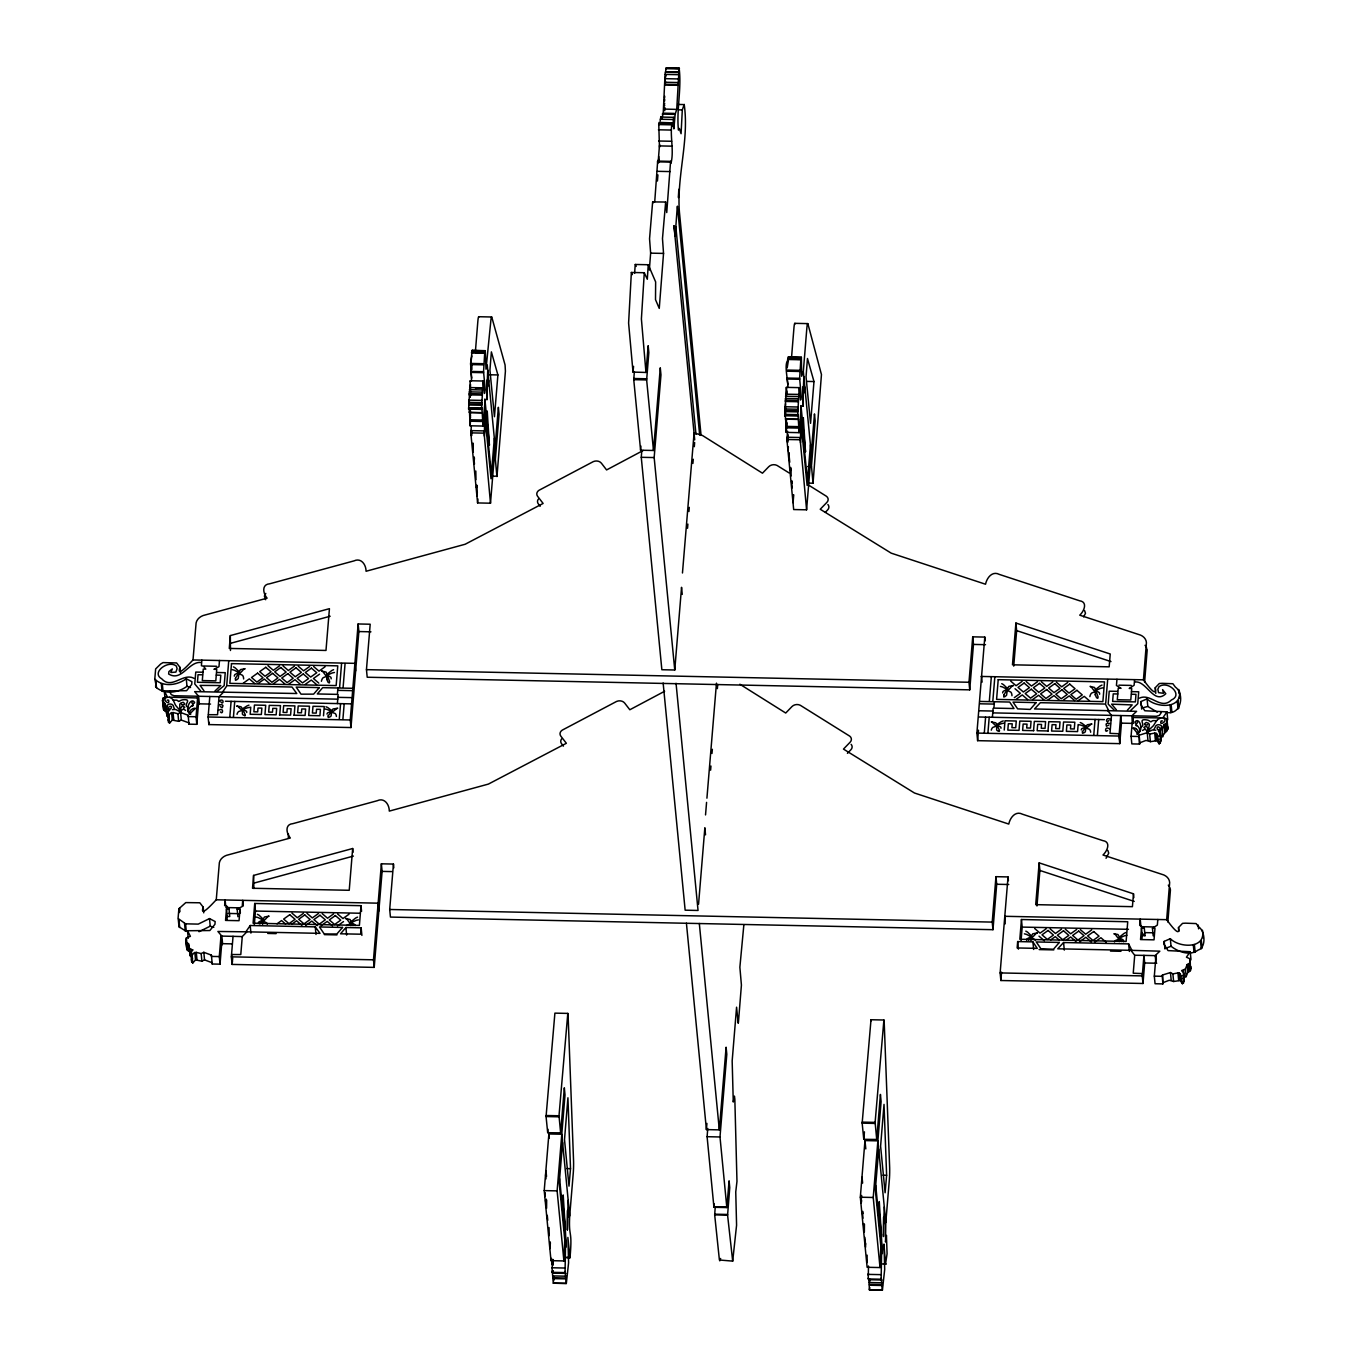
<?xml version="1.0" encoding="UTF-8"?>
<svg xmlns="http://www.w3.org/2000/svg" width="1358" height="1358" viewBox="0 0 1358 1358"><rect width="100%" height="100%" fill="white"/><g stroke="black" fill="none" stroke-linecap="round" stroke-linejoin="round"><path stroke-width="1.5" d="M243.625 678.949L243.625 678.881A12.578 10.168 -5.5 0 0 243.523 677.659L243.167 676.369A5.805 4.685 -5.5 0 0 242.42 675.265L239.398 673.857L242.454 670.733A4.855 3.921 -5.5 0 1 243.642 669.494A5.738 4.634 -5.5 0 1 245.119 668.696L240.434 669.613L239.331 671.616A5.788 4.668 -5.5 0 0 239.466 672.753L239.483 672.838M1011.948 695.737L1011.948 695.669A12.578 10.168 -5.5 0 0 1011.846 694.447L1011.489 693.157A5.805 4.685 -5.5 0 0 1010.759 692.054L1007.721 690.645L1010.793 687.521A4.855 3.921 -5.5 0 1 1011.965 686.282A5.738 4.634 -5.5 0 1 1013.441 685.484L1008.756 686.401L1007.653 688.404A5.788 4.668 -5.5 0 0 1007.789 689.524L1007.823 689.626M471.549 380.902L470.598 363.435L472.228 350.313L485.264 350.687L486.011 369.24L490.713 321.999A11.594 0.985 -88.8 0 1 491.8 317.161L505.074 364.979L505.414 371.141L497.011 476.03L491.392 476.471M482.446 412.832L469.545 412.56L470.106 425.784L483.024 426.056L481.903 407.756L481.513 409.386L468.612 409.131L470.258 380.749L483.159 381.021L484.483 393.447L485.264 389.797L483.55 371.702L484.721 352.724L475.521 352.537M787.64 387.522C789.066 380.681 780.426 355.457 793.445 359.191M798.538 419.435L785.637 419.164L786.214 432.387L799.115 432.659L798.012 414.377L797.604 416.006L784.703 415.735L786.35 387.369L799.251 387.641L800.575 400.05L801.288 396.892L799.641 378.305L800.83 359.344L797.146 359.276M566.201 1283.48L565.166 1271.444L565.047 1272.599L552.146 1272.327L552.265 1271.173L553.3 1283.208L566.337 1283.429L568.595 1262.77L567.882 1237.427L570.004 1257.695L566.32 1257.627M567.729 1212.1L568.187 1200.353M868.899 1278.778L869.409 1289.828L882.428 1290.049L884.703 1269.39L883.973 1244.047L885.501 1264.281L887.08 1253.774L886.435 1235.356L885.518 1242.027L885.789 1222.54L889.32 1180.187A11.594 0.985 -88.8 0 0 889.66 1167.71L884.16 1021.029L883.905 1020.011L871.004 1019.739L862.16 1123.151L863.773 1139.328L876.725 1139.464L880.425 1094.429L881.104 1101.576L873.228 1197.484L880.018 1267.557L867.117 1267.286L860.327 1197.213L864.978 1140.584L877.879 1140.856L885.789 1222.54M868.492 1266.029L868.237 1278.947L881.138 1279.219L881.257 1278.048L882.31 1290.1M883.837 1218.703L884.296 1206.973M220.369 711.931C222.916 715.31 223.951 707.416 219.453 709.894A6.4 5.177 -5.5 0 0 218.163 710.421M481.513 409.386L482.752 387.794L475.521 388.371M786.078 426.836L786.571 424.002A15.821 1.341 -88.8 0 0 786.808 423.373L786.621 422.117L786.044 426.089M797.604 416.006L799.251 387.641M553.334 1259.834L553.012 1263.517M809.334 483.125L813.035 483.21L811.456 465.981L815.173 420.878L814.477 413.901L806.584 509.81L793.683 509.556L786.893 439.483L787.589 431.148M552.978 1259.443L552.723 1265.096M484.755 406.059L484.874 398.98L489.406 445.254L487.233 411.016L486.487 415.175M800.847 412.662L800.982 405.584L805.498 451.874L803.325 417.619L802.595 421.795M487.267 381.717L487.743 370.089M663.773 109.064L676.725 109.404L679.119 68.172L666.218 67.9L665.047 74.401L663.23 113.172L674.298 113.41M803.376 388.337L803.834 376.709M552.468 1259.834L552.451 1260.36A15.821 1.341 -88.8 0 0 552.417 1262.312L552.417 1264.807M565.284 1228.345L563.197 1194.955L562.365 1198.248L565.234 1227.751L563.909 1260.937L551.009 1260.665L544.219 1190.61L548.887 1133.964L561.788 1134.236L569.698 1215.919C568.493 1239.005 572.635 1228.277 570.004 1257.695M881.376 1234.965L879.288 1201.575L878.473 1204.852L881.325 1234.354L880.018 1267.557M658.087 162.994L659.428 145.9L658.749 123.612L659.173 122.373L672.142 122.848L672.855 126.515L673.67 117.331L660.769 117.06L660.192 121.032M654.726 201.816L657.679 161.093L670.58 161.364L670.988 163.266C674.332 150.398 669.528 135.053 672.142 122.848M1168.372 712.695C1181.681 713.612 1184.448 693.497 1175.366 687.08L1172.905 683.736L1162.193 683.329L1159.308 683.515L1155.251 687.725C1157.44 699.506 1145.371 682.378 1143.436 679.832L1146.424 642.775A11.594 9.37 -5.5 0 0 1140.584 635.12L1079.746 615.174C1084.142 611.151 1087.996 601.9 1079.559 600.762L999.301 574.4C992.308 570.666 986.842 577.795 985.535 584.229L891.221 553.164L820.232 509.25L826.92 502.341A5.517 4.464 -5.5 0 0 826.445 496.281L807.891 484.67M1165.47 948.376L1171.054 946.271C1178.184 951.89 1189.863 956.253 1198.079 950.091C1206.566 947.697 1205.089 930.62 1198.605 926.92L1196.143 923.576L1185.432 923.168L1182.546 923.355L1178.489 927.565C1180.679 939.346 1168.627 922.218 1166.675 919.672L1169.662 882.615A11.594 9.37 -5.5 0 0 1163.823 874.959L1102.985 854.997C1107.381 850.991 1111.234 841.739 1102.798 840.602L1022.54 814.24C1015.546 810.505 1010.08 817.635 1008.773 824.068L914.46 793.004L843.471 749.09L850.159 742.164A5.517 4.464 -5.5 0 0 849.684 736.121L800.32 705.294A6.213 5.025 -5.5 0 0 791.969 706.567L785.722 713.035L739.872 684.228M470.072 390.459L470.106 392.937A20.064 1.698 -88.8 0 1 470.055 395.365L470.021 396.977M1179.202 690.356C1183.107 709.3 1156.167 708.146 1147.069 698.861L1140.958 701.56L1140.72 704.327L1144.794 710.76L1166.98 711.881L1167.71 719.468L1166.692 721.845M1202.441 930.196C1206.345 949.14 1179.406 947.986 1170.307 938.684L1164.213 941.383L1163.959 944.166L1168.033 950.6L1190.219 951.72L1190.966 959.308L1189.931 961.685M469.189 399.71L469.393 402.528M469.987 420.216L470.513 412.017M470.038 416.974L470.038 416.583A10.372 0.883 -88.8 0 1 470.089 414.988L470.445 410.608M482.888 388.524L483.159 381.021M552.553 1264.96L552.485 1259.969M786.044 425.903L786.537 419.249M786.129 423.577L786.129 423.187A10.372 0.883 -88.8 0 1 786.197 421.591L786.367 419.011M793.293 495.11L793.157 497.945M788.828 452.876L788.862 455.779A11.22 0.951 -88.8 0 0 788.947 454.879L789.1 452.944M785.586 398.862L785.603 401.476M553.657 1280.967L554.302 1276.622M634.61 273.365L635.238 264.471L648.241 264.742L655.642 281.921L655.507 299.626L659.258 308.402L663.536 253.42L662.483 238.567L665.658 202.036L666.744 212.561L670.58 161.364M641.774 451.094L641.265 457.306L661.855 669.732L674.756 670.003L654.166 457.561L660.973 374.893L660.277 367.797L653.487 450.483L640.586 450.211L633.745 379.663L634.356 371.6M653.487 450.483L646.646 379.934L648.835 352.622L648.173 345.696L645.967 372.448L633.015 372.092L628.601 323.051L631.368 272.466L644.286 272.737L647.308 279.256L648.241 264.742M337.752 699.166L209.811 696.501L208.113 716.99L208.86 724.578L350.975 727.548L350.245 719.978L358.139 623.967L370.191 624.222L366.456 669.647L367.203 677.235L969.731 689.847L968.984 682.259L972.718 636.834L984.788 637.089L976.894 733.082L977.624 740.67L1119.756 743.641L1119.026 736.053L1120.706 715.564L1156.473 716.294L1159.392 715.343L1160.903 713.256A10.728 8.674 -5.5 0 0 1161.209 711.965M1119.756 743.641L1121.436 723.135L1120.706 715.564L992.749 712.882M245.866 931.826L250.195 925.511L315.26 926.869L320.013 933.353L246.884 931.826L242.267 936.579L233.05 936.341L231.352 956.83L232.099 964.418L374.214 967.388L373.484 959.817L381.377 863.807L393.447 864.061L389.695 909.487L390.442 917.074L992.97 929.687L992.223 922.099L995.957 876.674L1008.026 876.929L1000.133 972.922L1000.863 980.51L1142.995 983.481L1142.265 975.893L1143.945 955.387L1156.014 955.642L1156.371 959.444M1142.995 983.481L1144.675 962.975L1143.945 955.387L1134.711 955.251L1130.891 950.328L1057.763 948.801L1063.569 942.52L1128.634 943.895L1131.893 950.362M563.909 1260.937L557.12 1190.881L565.013 1094.955L564.334 1087.809L560.633 1132.844L547.681 1132.708L546.069 1116.548L554.896 1013.136L567.797 1013.408L568.068 1014.409L573.568 1161.09A11.594 0.985 -88.8 0 1 573.229 1173.567L569.698 1215.919M560.633 1132.844L559.004 1115.767L567.797 1013.408M876.725 1139.464L875.112 1122.387L883.905 1020.011M550.058 1241.721L549.956 1243.656M785.62 413.867L785.586 413.46A10.202 0.866 -88.8 0 0 785.501 412.509L785.552 411.898A26.583 2.258 -88.8 0 0 785.62 410.388M1030.96 940.483L1031.095 938.87A17.739 14.344 -5.5 0 0 1031.384 938.072L1031.452 937.886A14.582 11.798 -5.5 0 0 1030.026 938.802L1028.43 940.262M659.241 161.364L658.681 156.408M553.181 1260.19L552.876 1264.994M469.987 413.239L469.97 410.761M471.888 364.216L471.871 369.58M483.024 426.056L484.704 405.55L484.399 436.088L486.554 415.752M799.115 432.659L800.796 412.153L800.507 442.708L802.646 422.372M665.505 81.446C665.81 86.674 664.198 78.628 666.099 75.505M179.001 922.625L179.001 926.784L186.301 931.401L185.571 923.83L178.068 918.466L178.883 908.774L185.791 902.595L199.83 902.781L203.191 907.161L203.734 912.848M701.067 435.409L679.39 211.746C676.657 175.827 689.355 140.264 684.194 104.345L682.31 109.93L681.071 133.712L679.373 128.467L678.44 130.113C676.318 109.658 681.801 88.508 679.119 68.172M477.048 491.341L477.133 485.553M868.458 1273.617L868.305 1275.315M262.586 924.289L262.773 922.082A17.739 14.344 -5.5 0 0 263.062 921.301L263.129 921.097A14.582 11.798 -5.5 0 0 261.687 922.014L259.785 924.017M232.099 964.418L232.693 958.069M470.038 419.35L470.547 417.262M545.831 1199.674L545.763 1200.591A11.22 0.951 -88.8 0 1 545.661 1201.474L545.61 1199.946M551.009 1260.665L551.195 1258.306M649.328 270.072L650.635 253.148L649.548 238.787L652.638 201.901L665.658 202.036M476.998 485.451L476.505 487.692A11.22 0.951 -88.8 0 1 476.573 486.656L476.692 485.315M659.513 147.241L659.716 144.763M475.368 351.892L477.812 321.727A11.594 0.985 -88.8 0 1 478.899 316.889M472.957 443.268L472.771 449.159A11.22 0.951 -88.8 0 0 472.856 448.276L473.025 443.676M644.286 272.737L641.4 318.943L645.967 372.448M791.459 358.495L793.904 328.347A11.594 0.985 -88.8 0 1 794.99 323.51L795.126 323.951M811.252 453.182L803.325 371.498L806.805 328.619A11.594 0.985 -88.8 0 1 807.891 323.781L821.454 374.553L813.035 483.21M190.544 687.504L186.997 686.333C178.238 692.699 165.353 694.821 156.459 687.657L154.829 678.627L155.644 668.934L160.668 664.011L163.011 662.602L176.591 662.942L179.952 667.321C175.946 679.102 190.799 662.11 193.006 659.954L196.112 622.898A11.594 9.37 -5.5 0 1 203.191 615.514L267.102 598.165C262.892 593.293 261.585 584.364 269.648 583.804L353.963 560.905C360.973 557.493 366.066 564.436 366.066 571.26L465.149 544.252L543.115 503.445L537.581 496.281A5.517 4.464 -5.5 0 1 539.041 490.272L593.31 461.618A6.213 5.025 -5.5 0 1 601.424 463.231L606.585 469.936L643.217 450.466M189.662 714.172L189.933 711.643A5.636 4.566 -5.5 0 1 190.612 710.302L192.581 708.808A7.605 6.145 -5.5 0 1 195.179 708.18L195.348 708.503A15.821 12.799 -5.5 0 1 194.007 709.708L190.612 713.069A5.415 4.38 -5.5 0 0 190.714 714.325M196.791 724.323L196.061 716.752L197.742 696.247L198.472 703.817L196.791 724.323L189 724.17L188.881 722.863L181.31 720.063L178.662 721.319L172.296 720.096L169.529 723.152L168.188 719.927L169.394 718.314M201.867 660.141L201.408 665.726L203.496 666.235L205.771 669.121L203.259 669.07L202.308 680.579L215.803 680.85L216.737 669.358L213.919 669.29L218.977 666.676L219.487 660.497M230.334 635.578L229.281 648.428L325.988 650.448L329.434 608.673L230.334 635.578L230.47 650.499M226.769 684.839L228.704 661.142M229.808 717.041L231.098 701.356M203.191 907.161C199.185 918.942 214.038 901.95 216.262 899.794L219.351 862.737A11.594 9.37 -5.5 0 1 226.43 855.353L290.34 838.005C286.131 833.133 284.841 824.204 292.887 823.644L377.201 800.745C384.212 797.333 389.322 804.276 389.305 811.099L488.388 784.092L566.354 743.284L560.82 736.121A5.517 4.464 -5.5 0 1 562.28 730.112L616.549 701.458A6.213 5.025 -5.5 0 1 624.663 703.071L629.823 709.759L664.622 691.273M233.44 717.109L234.73 701.424M192.632 958.154L191.427 959.766L192.768 962.992L195.535 959.936L201.901 961.158L204.549 959.902L212.12 962.703L212.238 964.01L220.03 964.163L219.3 956.575L220.981 936.086L233.05 936.341M220.03 964.163L221.71 943.657L220.981 936.086M226.497 908.909L227.227 916.497L229.74 916.548L229.01 908.96L226.497 908.909L225.547 920.418L239.042 920.69L239.993 909.198L237.158 909.13L237.905 916.718M226.973 919.655L227.227 916.497M250.738 707.179L250.161 714.274L261.347 714.495L261.873 708.112L258.003 708.044L257.68 711.881L253.878 711.796L254.438 705.057L265.71 705.294L264.946 714.58L276.149 714.817L276.676 708.435L272.788 708.35L272.483 712.186L268.663 712.101L269.224 705.379L280.495 705.617L279.731 714.885M242.267 936.579L240.79 954.538L231.658 954.538L232.388 962.126M253.59 875.418L252.52 888.268L349.227 890.288L352.673 848.512L253.59 875.418L253.861 888.505M254.727 903.46L253.097 923.202L359.395 925.426L361.007 905.684L254.727 903.46L255.457 911.048L254.319 924.866M294.16 715.191L294.924 705.905L283.652 705.668L283.109 712.407L286.911 712.492L287.217 708.655L291.104 708.74L290.578 715.106L279.375 714.885M323.493 715.802L324.256 706.533L312.985 706.296L312.425 713.018L316.227 713.103L316.55 709.266L320.42 709.351L319.911 715.734L308.707 715.496L309.471 706.211L298.2 705.973L297.64 712.712L301.442 712.797L301.765 708.961L305.635 709.029L305.109 715.411L293.922 715.191M337.395 703.58L338.125 694.668M339.636 687.199L341.571 663.502M339.279 719.333L340.569 703.648M343.116 687.267L345.068 663.57M342.895 719.401L344.185 703.716M350.975 727.548L358.868 631.555L358.139 623.967M361.16 927.837L360.634 934.202L340.552 933.795L345.9 927.514L361.16 927.837L361.89 935.407M374.214 967.388L382.107 871.395L381.377 863.807M469.936 419.469L470.53 415.497M470.106 425.784L470.632 419.52M471.328 426.565L470.802 432.863L477.592 502.935L490.493 503.207L498.369 407.298L499.065 414.275L495.364 459.36L496.926 476.59M471.871 431.589L471.532 435.799L470.988 430.622L483.906 430.893L490.493 503.207M475.809 471.022L475.979 479.68M476.998 496.043L477.32 492.122M477.592 502.935L477.914 498.946M488.744 380.444L487.743 386.504M497.894 374.944L494.448 416.719L489.932 370.14L491.375 351.875L497.894 374.944L488.676 374.74M494.346 438.244L491.002 478.763L485.553 422.559M547.732 1132.572L548.004 1129.245M544.881 1196.653L545.203 1192.731M546.069 1202.899L546.374 1199.182M546.663 1200.217L546.578 1208.297M549.022 1227.547L549.243 1235.661M549.922 1248.596L550.397 1242.723M552.146 1272.327L552.383 1259.409M562.585 1142.57L559.258 1183.107L564.707 1239.328M633.558 366.354L633.015 372.092M564.096 1258.577L565.607 1240.431L559.615 1178.71M569.189 1210.708L568.204 1216.887M565.047 1272.599L565.607 1240.431M657.425 181.038L657.934 174.893M640.586 450.211L640.925 446.069M682.463 572.991L694.091 432.846L702.527 435.528L762.466 473.195L768.73 466.728A6.213 5.025 -5.5 0 1 777.082 465.454L789.049 472.907M674.756 670.003L681.546 587.318L682.242 594.414M687.538 528.279L687.878 524.103M688.93 511.542L689.27 507.366M692.903 463.434L693.259 459.259M694.294 446.697L694.651 442.521M705.532 814.919L706.567 802.374M706.924 798.181L716.464 683.142M698.555 904.241L704.853 827.769L705.532 834.864M710.607 770.207L710.947 766.031M711.982 753.469L712.339 749.293M717.364 688.625L717.703 684.449M707.773 1128.43L707.094 1136.697L713.935 1207.296L726.836 1207.568L719.995 1136.969L726.802 1054.283L726.106 1047.205L719.316 1129.873L706.415 1129.601L706.924 1123.405M713.935 1207.296L714.274 1203.918M743.861 924.781L739.872 967.252L741.417 985.093L738.429 1022.285L738.209 1023.27L736.579 1007.195L732.166 1060.938L733.269 1102.034L734.406 1096.093L734.831 1099.029L736.97 1181.341L735.747 1191.951L736.579 1225.205L732.692 1261.124L719.401 1259.986L714.681 1214.867L715.14 1208.365M787.182 367.933L788.336 360.821M786.214 432.387L786.893 424.036M788.251 434.866L787.623 442.419L787.097 437.242L799.998 437.514L806.584 509.81M788.064 450.72L788.387 446.799M726.836 1207.568L729.093 1180.832L729.755 1187.605L727.582 1215.138L732.692 1261.124M790.831 467.508L790.577 470.7L790.254 467.508M791.086 469.104L791.086 476.03M793.089 502.664L793.734 494.821M804.836 387.064L803.834 393.124M813.985 381.547L810.556 423.34L806.041 376.76L807.467 358.495L813.985 381.547L806.618 381.394M810.437 444.847L807.11 485.383L801.661 429.162M863.824 1139.192L864.435 1131.842M860.989 1203.273L861.634 1195.43M864.435 1224.084L864.35 1232.045M867.134 1255.148L867.083 1262.651M878.694 1149.191L875.35 1189.727L880.799 1245.931M880.205 1265.181L881.698 1247.051L875.723 1185.313M881.138 1279.219L881.698 1247.051M885.297 1217.328L884.296 1223.507M969.731 689.847L973.465 644.422L972.718 636.834M977.624 740.67L978.49 730.18M984.312 732.828L985.602 717.143M989.371 700.796L991.306 677.099M987.928 732.896L989.218 717.211M992.851 700.864L994.803 677.167M992.392 717.279L993.122 708.367M1004.241 730.044L1005.005 720.775L1016.276 721.013L1015.716 727.735L1011.914 727.667L1012.236 723.814L1008.349 723.746L1007.823 730.129L1019.026 730.349L1019.79 721.081L1031.062 721.319L1030.501 728.058L1026.699 727.973L1027.021 724.137L1023.134 724.052L1022.625 730.434L1033.811 730.672M1015.903 623.033L1012.474 664.809L1109.18 666.829L1110.233 653.996L1015.903 623.033L1016.65 630.621L1013.73 666.133M992.97 929.687L996.704 884.262L995.957 876.674M1000.863 980.51L1001.559 972.124M1033.557 730.655L1034.321 721.387L1045.592 721.624L1045.049 728.363L1041.246 728.278L1041.552 724.442L1037.682 724.357L1037.156 730.74L1048.359 730.977M1017.668 941.569L1017.142 947.952L1037.223 948.376L1032.912 941.892L1017.668 941.569L1018.398 949.157M1021.454 919.519L1019.824 939.244L1126.121 941.467L1127.734 921.742L1021.454 919.519L1022.184 927.09L1021.046 940.907M1048.003 730.96L1048.766 721.692L1060.038 721.93L1059.478 728.652L1055.675 728.584L1055.981 724.731L1052.111 724.663L1051.584 731.045L1062.788 731.266L1063.552 721.998L1074.823 722.235L1074.263 728.974L1070.46 728.89L1070.783 725.053L1066.896 724.968L1066.37 731.351L1077.573 731.589L1078.15 724.493M1039.159 862.873L1035.713 904.649L1132.419 906.669L1133.472 893.819L1039.159 862.873L1039.889 870.461L1036.969 905.973M1093.767 735.119L1095.057 719.434M1097.4 735.187L1098.69 719.502M1105.718 703.223L1107.67 679.543M1116.955 679.289L1116.446 685.467L1121.063 688.285L1118.245 688.217L1117.294 699.726L1130.79 699.998L1131.723 688.506L1129.211 688.455L1134.117 685.247L1134.575 679.645M1166.98 711.881L1163.195 717.347L1166.929 719.044L1166.488 723.254L1163.891 724.748L1162.176 729.195L1158.374 730.757L1160.309 733.133L1161.039 740.704L1159.189 743.861L1157.118 733.914L1154.707 733.099L1149.649 734.067L1147.204 732.709L1139.209 735.187L1139.6 744.065L1131.825 743.895L1131.078 736.308L1132.776 715.802L1133.319 721.488M1137.868 734.016L1138.021 731.487A5.636 4.566 -5.5 0 0 1137.563 730.129L1135.848 728.55M1144.607 682.174L1147.154 650.363A11.594 9.37 -5.5 0 0 1146.984 648.988M1134.711 955.251L1133.234 973.211L1142.35 973.584L1143.08 981.172M1141.484 928.057L1142.214 935.645L1145.032 935.696L1144.302 928.125L1141.484 928.057L1140.533 939.566L1154.028 939.838L1154.979 928.346L1152.45 928.295L1153.197 935.866M1141.993 938.395L1142.214 935.645M1157.814 919.485L1157.355 925.07L1152.45 928.295M1190.219 951.72L1186.434 957.186L1190.185 958.884L1189.727 963.094L1187.13 964.587L1185.415 969.035L1181.613 970.597L1183.548 972.956L1184.278 980.544L1182.428 983.701L1180.357 973.737L1177.946 972.922L1172.888 973.907L1170.443 972.549L1162.448 975.027L1162.838 983.905L1155.064 983.735L1154.317 976.147L1156.014 955.642M1167.846 922.014L1170.409 890.203A11.594 9.37 -5.5 0 0 1169.798 887.521M570.513 1168.644L569.002 1186.145L564.504 1139.566L567.933 1097.773L570.513 1168.644L566.829 1168.576M886.621 1175.264L885.11 1192.748L880.595 1146.169L884.024 1104.394L886.621 1175.264L882.921 1175.179M661.804 118.842L663.23 113.172M676.725 109.404L675.13 114.361L673.874 128.891L673.67 117.331M861.396 1202.305L861.634 1200.472M473.11 446.867L473.161 443.404M868.237 1278.947L868.441 1277.895M869.409 1289.828L869.765 1287.588M484.721 352.724L485.264 350.687M787.929 359.072L788.336 356.933L801.373 357.307L801.661 376.268L803.325 371.498M800.83 359.344L801.373 357.307M350.873 925.698L350.924 924.645A17.739 14.344 -5.5 0 1 350.771 923.83L350.839 923.712A14.582 11.798 -5.5 0 1 352.011 924.611L352.978 925.596M1119.247 941.62L1119.365 940.008A17.739 14.344 -5.5 0 1 1119.213 939.21L1119.281 939.074A14.582 11.798 -5.5 0 1 1120.452 939.991L1121.793 941.518M552.944 1272.191L553.351 1270.681M865.742 1243.877L865.572 1245.592A11.22 0.951 -88.8 0 0 865.504 1246.627L865.725 1247.034M208.86 724.578L209.149 722.286M869.663 1280.221L869.68 1280.068A26.583 2.258 -88.8 0 1 869.799 1279.185M678.677 196.672L678.644 196.944A12.528 1.069 -88.8 0 1 678.389 197.555L678.813 189.288L678.694 196.689M1107.636 730.502C1104.631 733.727 1104.733 725.834 1108.892 728.499A6.4 5.177 -5.5 0 1 1110.097 729.093M321.439 681.275L321.439 681.207A12.578 10.168 -5.5 0 1 321.744 680.002L322.321 678.728A5.805 4.685 -5.5 0 1 323.238 677.659L326.48 676.403L323.951 673.144A4.855 3.921 -5.5 0 0 322.983 671.854A5.738 4.634 -5.5 0 0 321.625 671.005L326.141 672.108L326.922 674.162A5.788 4.668 -5.5 0 1 326.599 675.282L326.565 675.367M1089.88 696.654L1089.897 696.586A12.578 10.168 -5.5 0 1 1090.185 695.381L1090.763 694.108A5.805 4.685 -5.5 0 1 1091.679 693.038L1094.921 691.765L1092.392 688.523A4.855 3.921 -5.5 0 0 1091.425 687.233A5.738 4.634 -5.5 0 0 1090.067 686.384L1094.599 687.487L1095.363 689.541A5.788 4.668 -5.5 0 1 1095.04 690.645L1095.04 690.645M658.528 159.327L658.851 161.857A74.656 6.349 -88.8 0 0 658.868 162.536M237.039 714.359L237.056 714.308A8.165 6.603 -5.5 0 1 237.327 713.357L237.888 712.339A4.6 3.718 -5.5 0 1 238.787 711.473L241.996 710.472L238.04 706.584A6.094 4.923 -5.5 0 0 237.073 706.143L236.903 706.092M991.306 730.146L991.306 730.095A8.165 6.603 -5.5 0 1 991.595 729.144L992.138 728.126A4.6 3.718 -5.5 0 1 993.038 727.26L996.263 726.258L992.291 722.371M785.586 403.767L785.348 409.844L785.399 406.772M155.033 679.356L155.729 680.069C164.624 687.233 177.508 685.128 186.267 678.745L191.919 681.699L191.699 684.466L186.589 690.696L164.284 690.899L167.17 696.501L163.164 698.046L162.502 700.389L162.909 702.256L165.252 703.851L166.966 715.938L168.664 717.177L167.934 709.589L166.236 708.367M165.252 703.851L166.966 715.938M185.571 923.83L198.251 924.119L209.505 918.585L215.158 921.539L214.937 924.306L209.828 930.536L187.523 930.739L190.409 936.341L186.402 937.869L185.74 940.228L186.148 942.096L188.49 943.691L190.205 955.777L191.902 957L191.172 949.429L189.475 948.207M188.49 943.691L190.205 955.777M331.165 678.864L331.148 678.134A5.415 4.38 -5.5 0 0 330.826 677.235L329.094 676.165A25.632 20.726 -5.5 0 0 327.482 675.758L327.482 675.758M1099.607 694.244L1099.59 693.497A5.415 4.38 -5.5 0 0 1099.267 692.597L1097.536 691.528A25.632 20.726 -5.5 0 0 1095.923 691.12L1095.838 691.103M1123.575 941.671L1123.575 940.924A5.415 4.38 -5.5 0 0 1123.236 940.025L1121.504 938.955A25.632 20.726 -5.5 0 0 1119.909 938.548L1119.807 938.531M720.64 1258.459L719.791 1260.852M246.715 712.475L246.698 711.881A3.819 3.089 -5.5 0 0 246.358 711.168L244.61 710.302A30.844 24.936 -5.5 0 0 242.997 709.962L242.997 709.962M1000.982 728.261L1000.965 727.667A3.819 3.089 -5.5 0 0 1000.608 726.954L998.86 726.089A30.844 24.936 -5.5 0 0 997.264 725.749L997.162 725.732M664.741 96.197L664.622 96.741A18.706 1.596 -88.8 0 0 664.537 97.233L664.707 97.504M1139.209 735.187L1139.6 744.065M1162.448 975.027L1162.838 983.905M220.115 706.483L222.271 707.739L222.984 705.651A2.139 1.731 -5.5 0 0 221.575 704.7L219.809 704.802A5.551 4.481 -5.5 0 0 218.587 705.26M468.612 409.131L469.002 407.485L469.545 412.56M784.703 415.735L785.111 414.105L785.637 419.164M1160.36 743.182L1160.309 733.133M1183.599 983.022L1183.548 972.956M244.983 715.7L245.017 715.581A11.22 9.065 -5.5 0 0 245.238 714.614L243.574 711.134A14.208 11.475 -5.5 0 0 242.386 710.387L242.284 710.404A12.511 10.117 -5.5 0 0 242.488 711.134L242.369 713.816A1.867 1.511 -5.5 0 0 242.963 714.783L243.744 715.242A8.063 6.518 -5.5 0 0 244.949 715.7M566.235 1247.017L565.234 1227.751M882.344 1253.638L881.325 1234.354M1142.553 730.451L1144.709 729.229L1146.542 730.281A3.785 3.055 -5.5 0 1 1146.78 731.079M1146.695 732.098L1153.163 725.953A23.392 18.91 -5.5 0 0 1154.877 723.373L1156.643 720.657A20.064 16.211 -5.5 0 1 1158.255 719.129L1160.683 718.059M1160.292 730.349L1161.022 737.937L1167.931 728.991L1166.929 719.044M1182.733 978.116L1186.145 976.623L1187.877 972.158L1190.457 970.681L1190.185 958.884M326.82 675.469L326.854 675.384A15.549 12.578 -5.5 0 1 327.804 673.67L331.675 670.597A32.134 25.989 -5.5 0 1 333.474 669.749L333.576 669.698M350.788 922.897L350.839 922.795A15.549 12.578 -5.5 0 1 351.773 921.097L355.643 918.025A32.134 25.989 -5.5 0 1 357.46 917.159L357.561 917.125M1095.261 690.849L1095.312 690.747A15.549 12.578 -5.5 0 1 1096.245 689.049L1100.116 685.977A32.134 25.989 -5.5 0 1 1101.932 685.111L1102.017 685.077M1119.23 938.276L1119.281 938.174A15.549 12.578 -5.5 0 1 1120.231 936.477L1124.085 933.404A32.134 25.989 -5.5 0 1 1125.901 932.539L1126.003 932.488M1153.893 729.552L1153.977 729.382A26.583 21.49 -5.5 0 1 1155.098 727.362C1156.099 722.405 1165.249 725.189 1160.038 728.923C1156.184 732.234 1156.235 724.459 1159.494 727.532M350.534 922.795L350.585 922.693A5.788 4.668 -5.5 0 0 350.89 921.59L350.126 919.536L345.611 918.432A5.738 4.634 -5.5 0 1 346.952 919.281A4.855 3.921 -5.5 0 1 347.92 920.571L350.449 923.813L347.207 925.087A5.805 4.685 -5.5 0 0 346.884 925.409M1118.975 938.157L1119.026 938.072A5.788 4.668 -5.5 0 0 1119.348 936.952L1117.94 934.525L1113.899 933.744A5.738 4.634 -5.5 0 1 1115.393 934.66A4.855 3.921 -5.5 0 1 1116.361 935.951L1118.907 939.193L1115.648 940.449A5.805 4.685 -5.5 0 0 1114.748 941.535L1114.511 941.943M1147.934 729.857L1148.002 729.704A37.922 30.657 -5.5 0 0 1148.766 727.973L1149.36 724.646A5.279 4.261 -5.5 0 0 1148.427 723.237L1146.237 722.439L1144.641 723.661A1.867 1.511 -5.5 0 0 1144.981 724.832L1147.187 725.019A1.765 1.426 -5.5 0 0 1147.578 724.51M788.251 383.958L787.878 384.772L787.284 380.291M1140.873 727.056C1146.576 725.41 1136.782 718.348 1147.018 719.944A7.248 5.873 -5.5 0 1 1150.379 721.675L1151.126 721.777A4.397 3.565 -5.5 0 1 1153.01 720.623L1156.643 720.657M242.318 709.742L242.369 709.674A10.983 8.878 -5.5 0 1 243.286 708.316L247.088 705.871A34.154 27.618 -5.5 0 1 248.887 705.175L248.989 705.141M996.585 725.528L996.619 725.444A10.983 8.878 -5.5 0 1 997.536 724.086L1001.355 721.641A34.154 27.618 -5.5 0 1 1003.155 720.962L1003.256 720.928M1083.667 616.855L1085.5 613.29L1084.55 610.523M1106.04 858.29L1108.739 853.13L1107.789 850.363M242.064 709.657L242.114 709.589A3.802 3.072 -5.5 0 0 242.403 708.689L240.977 706.754L236.92 706.092M664.758 99.151L664.537 99.745A26.753 2.275 -88.8 0 0 664.418 100.509L664.452 100.611A13.919 1.188 -88.8 0 1 664.605 100.662L664.724 100.882M996.331 725.444L996.365 725.376A3.802 3.072 -5.5 0 0 996.67 724.476L995.855 722.829L991.323 721.93A6.094 4.923 -5.5 0 1 992.291 722.371M471.871 378.033C470.581 371.769 470.734 360.311 471.905 356M288.405 833.88L288.337 838.107M222.627 691.986L226.956 685.671L292.021 687.029L296.774 693.514L194.669 691.629L198.607 696.264L199.337 703.851L197.996 702.273M168.46 722.422L167.458 712.356L169.767 710.064L167.934 709.589M191.699 962.262L190.697 952.196L193.006 949.904L191.172 949.429M1137.885 733.829C1144.268 729.586 1132.708 721.658 1136.425 725.885M1139.124 732.183L1139.345 731.911A10.372 8.386 -5.5 0 0 1140.143 730.74C1142.485 727.311 1138.972 716.905 1134.881 721.981A3.31 2.682 -5.5 0 0 1135.39 723.118L1136.901 723.491L1137.546 722.303A3.327 2.699 -5.5 0 0 1137.41 721.624M664.707 103.327L664.469 103.904A18.18 1.545 -88.8 0 0 664.283 104.651L664.266 104.736A65.693 5.585 -88.8 0 1 664.503 105.075L664.724 105.551M1127.429 710.132L1132.165 704.904L1111.591 704.174L1116.463 709.911M220.777 701.746C223.408 706.347 224.885 696.756 218.655 701.271M223.646 691.986L219.028 696.739L217.552 714.698L208.419 714.698M169.173 706.805C173.349 703.97 171.108 712.169 167.968 707.705C164.624 703.546 173.383 702.375 173.603 706.839A26.583 21.49 -5.5 0 1 174.384 708.876L174.435 709.063M825.392 512.255L827.65 509.912A5.517 4.464 -5.5 0 0 827.888 504.497M847.426 753.334L850.889 749.752A5.517 4.464 -5.5 0 0 851.126 744.337M169.529 723.152L168.782 715.581L170.497 713.256L173.043 712.543L177.932 713.731L180.58 712.475L188.151 715.276L189 724.17M192.768 962.992L192.038 955.404L193.736 953.095L196.282 952.382L201.171 953.571L203.819 952.314L211.39 955.115L212.238 964.01M265.795 593.395L264.386 596.111L265.625 599.727M1130.518 710.574L1137.749 703.699L1138.717 691.799L1131.469 691.646M214.954 691.035L220.76 685.535L200.118 685.4L203.989 690.815M1132.861 723.169L1131.91 715.785L1136.595 711.337L1034.524 708.961L1040.33 702.697L1105.395 704.055L1108.654 710.523M1156.099 963.009L1155.149 955.625L1159.834 951.177L1130.891 950.328M869.12 1279.287L869.527 1279.796A10.202 0.866 -88.8 0 1 869.629 1280.679L869.714 1282.037M217.042 691.46L224.172 685.603L225.241 672.685L217.093 672.516M326.803 675.724L326.871 675.656A20.659 16.703 -5.5 0 1 328.364 674.637L332.099 673.008A19.674 15.906 -5.5 0 1 334.374 672.499L334.458 672.482M350.771 923.134L350.856 923.084A20.659 16.703 -5.5 0 1 352.35 922.065M1095.244 691.086L1095.312 691.035A20.659 16.703 -5.5 0 1 1096.823 690.017L1100.54 688.37A19.674 15.906 -5.5 0 1 1102.815 687.861L1102.9 687.844M1119.213 938.514L1119.298 938.463A20.659 16.703 -5.5 0 1 1120.791 937.427L1124.526 935.798A19.674 15.906 -5.5 0 1 1126.8 935.289L1126.885 935.272M243.235 683.227L249.312 678.881L254.659 683.464M279.409 665.946L273.331 670.309L267.984 665.709M258.258 683.413L264.335 679.068L269.682 683.651M294.431 666.15L288.354 670.496L283.007 665.895M273.467 683.736L279.561 679.39L284.891 683.974M309.658 666.455L303.581 670.818L298.234 666.218M288.864 684.059L294.958 679.713L300.288 684.296M325.054 666.778L318.977 671.141L313.63 666.54M305.227 684.398L311.305 680.052L316.652 684.636M319.537 674.162L313.443 678.525L318.791 683.108M237.158 909.13L242.216 906.516L242.726 900.337L243.286 906.024M277.015 923.83L281.564 920.571L285.57 924.017M303.377 913.374L297.3 917.719L291.953 913.136M292.038 924.034L296.587 920.758L301.934 925.358M318.417 913.561L312.323 917.923L306.993 913.323M305.737 925.426L311.814 921.08L317.161 925.664M333.627 913.883L327.55 918.229L322.202 913.645M321.133 925.749L327.21 921.403L332.557 925.986M349.023 914.206L342.946 918.551L337.599 913.968M337.429 925.935L343.506 921.59M1022.15 681.376L1016.073 685.722L1010.725 681.139M1014.29 697.656L1020.367 693.31L1015.02 688.727M1037.546 681.699L1031.469 686.045L1026.122 681.461M1016.174 699.285L1022.251 694.923L1027.599 699.523M1052.773 682.005L1046.695 686.367L1041.348 681.767M1032.521 699.625L1038.598 695.262L1043.946 699.862M1067.778 682.446L1061.701 686.809L1056.354 682.208M1047.918 699.947L1054.012 695.585L1059.342 700.185M1063.144 700.253L1069.221 695.907L1074.568 700.507M1078.15 700.694L1084.227 696.348L1089.574 700.932M1046.135 928.787L1040.058 933.15L1034.711 928.549M1061.532 929.11L1055.455 933.472L1050.107 928.872M1050.702 939.906L1055.268 936.647L1059.274 940.075M1076.741 929.432L1070.664 933.778L1065.317 929.195M1066.098 940.228L1070.664 936.969L1076.011 941.552M1091.747 929.874L1085.67 934.219L1080.323 929.636M1079.797 941.637L1085.891 937.275L1091.221 941.875M1094.803 942.062L1100.88 937.716L1106.227 942.316M785.077 410.608L798.097 410.795M242.301 709.945L242.386 709.894A19.368 15.668 -5.5 0 1 244.423 708.808L247.563 707.79A23.527 19.029 -5.5 0 1 249.821 707.382L249.923 707.382M996.568 725.732L996.636 725.681A19.368 15.668 -5.5 0 1 998.69 724.595L1001.831 723.576A23.527 19.029 -5.5 0 1 1004.088 723.169L1004.173 723.152M1147.187 732.352L1152.348 729.993A10.202 8.25 -5.5 0 1 1153.91 729.993A9.642 7.808 -5.5 0 1 1155.607 730.231L1155.794 730.264M352.35 922.065L356.068 920.418A19.674 15.906 -5.5 0 1 358.342 919.909L358.427 919.892M1158.442 736.291L1159.613 735.595M1181.681 976.113L1182.869 975.434M1139.939 742.758L1146.033 740.416L1150.379 741.655L1156.914 740.687L1159.189 743.861M1163.178 982.598L1169.272 980.255L1173.618 981.495L1180.153 980.527L1182.428 983.701M553.3 1283.208L566.337 1283.429M213.8 927.344L210.235 926.173L198.998 931.707M1144.081 707.467L1147.816 706.432L1157.254 712.169M231.081 643.166L330.164 616.243M254.319 883.006L353.403 856.083M1139.311 698.199C1150.701 692.631 1160.649 710.641 1171.479 699.947C1183.633 694.872 1168.033 680.019 1159.002 686.673L1157.848 689.236L1158.527 692.648L1163.5 693.276L1162.601 689.626L1165.792 693.717C1153.791 705.243 1146.576 680.358 1134.982 682.022M172.415 709.691L172.619 709.657A9.642 7.808 -5.5 0 1 174.35 709.487A10.202 8.25 -5.5 0 1 175.895 709.555L180.665 712.118M167.17 700.185L167.492 700.134A2.971 2.41 -5.5 0 1 168.596 700.168C170.446 706.839 159.514 697.893 168.409 697.146L197.776 697.961M238.601 673.161L238.499 673.178A25.632 20.726 -5.5 0 0 236.835 673.517L234.934 674.519A5.415 4.38 -5.5 0 0 234.459 675.401L234.323 676.131M1006.838 689.966L1006.94 689.949A25.632 20.726 -5.5 0 0 1005.175 690.305L1003.273 691.307A5.415 4.38 -5.5 0 0 1002.798 692.19L1002.662 692.919M262.484 920.605L262.586 920.588A25.632 20.726 -5.5 0 0 260.821 920.945L258.92 921.929A5.415 4.38 -5.5 0 0 258.444 922.812L258.309 923.559M1030.807 937.393L1030.909 937.376A25.632 20.726 -5.5 0 0 1029.143 937.733L1027.242 938.717A5.415 4.38 -5.5 0 0 1026.767 939.6L1026.631 940.347M331.148 711.813L331.25 711.796A30.844 24.936 -5.5 0 0 329.502 712.084L327.618 712.865A3.819 3.089 -5.5 0 0 327.142 713.561L327.023 714.155M1085.517 727.582L1085.415 727.599A30.844 24.936 -5.5 0 0 1083.752 727.854L1081.868 728.652A3.819 3.089 -5.5 0 0 1081.409 729.348L1081.291 729.942M169.563 697.333L171.804 698.487A20.064 16.211 -5.5 0 1 173.145 700.066L176.795 700.185A4.397 3.565 -5.5 0 1 178.458 701.424L179.222 701.356A7.248 5.873 -5.5 0 1 182.872 699.777C193.362 698.81 182.345 705.04 187.828 707.128M183.5 708.197L184.79 707.314L183.245 706.296A2.835 2.292 -5.5 0 0 181.802 706.584L180.427 708.944A7.775 6.281 -5.5 0 0 180.597 710.03M1107.636 723.237L1109.367 723.424A5.551 4.481 -5.5 0 1 1110.521 723.933M246.884 931.826L217.908 931.469L221.846 936.103L222.576 943.674L221.235 942.112M679.458 68.511L666.218 67.9M665.997 68.664L678.898 68.935M665.692 71.736L678.593 72.008M665.403 72.263L678.304 72.534M665.047 74.401L677.948 74.673M664.843 78.662L677.744 78.934M664.843 82.261L677.744 82.532M664.928 84.298L677.829 84.569M664.894 85.028L677.795 85.299M677.71 104.447L683.244 104.549M678.627 109.845L682.31 109.93M662.229 114.106L675.13 114.361M660.327 119.249L673.229 119.521M658.749 123.612L671.65 123.884M658.613 124.563L671.514 124.834M658.426 129.791L671.327 130.062M658.732 141.011L671.633 141.266M659.428 145.9L672.329 146.172M657.459 161.84L670.36 162.094M657.34 171.312L670.241 171.583M650.635 253.148L663.536 253.42M478.746 316.72L491.647 316.991M794.854 323.34L807.755 323.611M472.126 350.568L485.027 350.839M788.217 357.188L801.118 357.46M471.939 352.095L484.84 352.367M788.047 358.716L800.948 358.987M471.549 352.333L484.466 352.605M787.657 358.953L800.558 359.225M471.447 352.876L484.348 353.148M787.538 359.48L800.439 359.751M470.598 363.435L483.499 363.706M786.706 370.055L799.607 370.327M470.598 364.572L483.499 364.844M786.689 371.192L799.59 371.464M470.649 371.43L483.55 371.702M786.74 378.05L799.641 378.305M470.666 372.415L483.584 372.686M786.774 379.018L799.675 379.289M633.796 378.509L646.697 378.78M633.745 379.663L646.646 379.934M469.63 387.59L482.752 387.794M785.739 394.193L798.844 394.414M469.41 389.678L482.311 389.95M785.518 396.281L798.419 396.553M469.291 391.868L482.192 392.139M785.399 398.488L798.3 398.743M469.274 393.633L482.175 393.905M785.365 400.254L798.283 400.525M469.308 394.855L482.209 395.11M785.399 401.459L798.3 401.73M469.019 400.135L481.92 400.406M785.111 406.738L798.012 407.01M469.019 402.375L481.92 402.647M785.111 408.979L798.012 409.25M468.968 403.988L481.988 404.175M468.782 404.99L481.683 405.261M784.873 411.61L797.774 411.881M468.595 407.756L481.496 408.028M784.703 414.377L797.604 414.648M469.087 408.368L481.988 408.639M785.196 414.988L798.097 415.242M469.291 412.374L482.192 412.645M785.382 418.994L798.283 419.266M469.766 419.775L482.667 420.046M785.858 426.378L798.759 426.65M469.664 421.201L482.565 421.472M785.773 427.821L798.674 428.093M470.802 432.863L483.703 433.134M786.893 439.483L799.794 439.754M641.265 457.306L654.166 457.561M807.772 466.507L811.456 466.575M358.868 631.555L370.938 631.809M973.465 644.422L985.518 644.677M193.006 659.954L355.219 663.349M981.223 676.437L1143.436 679.832M204.209 666.014L216.601 666.269M1118.907 685.162L1131.282 685.417M366.456 669.647L968.984 682.259M203.004 672.227L195.756 672.074L194.771 683.974L200.831 691.12M1117.379 691.358L1109.231 691.188L1108.162 704.106L1114.324 710.234M202.512 674.824L198.047 674.722L197.436 682.276L220.183 682.751L220.794 675.198L216.278 675.113M1117.77 693.972L1113.237 693.87L1112.626 701.424L1135.373 701.899L1135.984 694.345L1131.537 694.261M338.668 688.014L352.011 688.285M980.34 701.441L993.666 701.713M338.482 690.373L351.807 690.645M980.136 703.8L993.479 704.072M337.904 697.35L351.247 697.622M979.576 710.777L992.902 711.049M209.811 696.501L174.045 695.737L171.278 694.668L170.123 692.512A10.728 8.674 -5.5 0 1 170.039 691.222M1132.623 717.516L1161.854 717.941C1170.596 719.333 1158.187 727.362 1161.175 720.945A2.971 2.41 -5.5 0 1 1162.278 720.945L1162.584 721.013M225.411 701.237L351.128 703.868M978.66 716.99L1104.377 719.621M198.472 703.817L210.541 704.072M1121.436 723.135L1133.506 723.39M196.061 716.752L188.27 716.583L188.151 715.276M208.113 716.99L350.245 719.978M976.894 733.082L1119.026 736.053M1131.078 736.308L1138.87 736.477M382.107 871.395L392.156 871.598M996.704 884.262L1008.756 884.499M216.262 899.794L378.135 903.172L379.205 910.76M1166.675 919.672L1004.784 916.294L1005.209 923.864M389.695 909.487L992.223 922.099M225.852 907.551L239.551 907.84M1154.639 926.988L1140.941 926.699L1140.211 919.128L1139.701 925.307L1144.302 928.125M255.457 911.048L359.666 913.238M1022.184 927.09L1128.464 929.313M228.195 913.442L238.499 913.662M1144.93 932.623L1153.197 932.793M267.713 933.438L276.115 933.625M324.392 934.627L336.971 934.898M1039.125 949.582L1053.808 949.887M1110.488 951.075L1120.978 951.296M221.71 943.657L232.32 943.878M1144.675 962.975L1156.744 963.229M220.641 945.355L221.744 945.389M219.3 956.575L211.508 956.422L211.39 955.115M231.352 956.83L373.484 959.817M1000.133 972.922L1142.265 975.893M1154.317 976.147L1162.109 976.317M546.103 1115.512L559.004 1115.767M862.211 1122.115L875.112 1122.387M546.069 1116.548L558.97 1116.819M862.16 1123.151L875.061 1123.422M707.094 1136.697L719.995 1136.969M544.219 1190.61L557.12 1190.881M860.327 1197.213L873.228 1197.484M714.036 1206.702L726.937 1206.973M714.664 1214.188L727.565 1214.459M714.681 1214.867L727.582 1215.138M566.422 1257.355L570.105 1257.44M882.513 1263.975L886.214 1264.06M551.704 1267.761L564.605 1268.033M867.796 1274.381L880.697 1274.636M552.927 1273.108L565.828 1273.38M869.018 1279.728L881.919 1280M552.961 1275.926L565.862 1276.197M869.052 1282.529L881.97 1282.801M553.334 1277.759L566.235 1278.031M869.426 1284.379L882.327 1284.634M553.419 1278.608L566.32 1278.88M869.51 1285.228L882.411 1285.5M869.527 1289.777L882.428 1290.049M201.069 662.483C188.745 661.04 181.632 682.191 168.647 673.992L168.901 671.582L172.313 668.9L170.819 672.499L175.861 672.091L177.1 668.713L176.37 666.099C168.29 659.428 150.67 672.736 161.772 678.83C171.821 690.051 183.041 672.21 194.126 678.406M472.228 350.313L472.618 352.825M1144.998 728.312L1143.86 727.379L1145.575 726.445A2.835 2.292 -5.5 0 1 1146.95 726.768L1147.934 729.195A7.775 6.281 -5.5 0 1 1147.595 730.264M1078.948 724.731L1079.033 724.748A23.527 19.029 -5.5 0 1 1081.223 725.24L1084.176 726.377A19.368 15.668 -5.5 0 1 1086.044 727.548L1086.111 727.599M324.681 708.944L324.766 708.961A23.527 19.029 -5.5 0 1 326.955 709.453L329.909 710.59A19.368 15.668 -5.5 0 1 331.776 711.762L331.844 711.813M1000.422 686.418L1000.506 686.435A19.674 15.906 -5.5 0 1 1002.679 687.029L1006.125 688.829A20.659 16.703 -5.5 0 1 1007.449 689.898L1007.517 689.966M232.099 669.63L232.184 669.647A19.674 15.906 -5.5 0 1 234.357 670.258L237.803 672.04A20.659 16.703 -5.5 0 1 239.127 673.127L239.195 673.178M1024.39 933.829L1024.475 933.846A19.674 15.906 -5.5 0 1 1026.665 934.457L1030.111 936.239A20.659 16.703 -5.5 0 1 1031.435 937.326L1031.503 937.393M256.068 917.057L256.153 917.074A19.674 15.906 -5.5 0 1 258.326 917.668L261.788 919.451A20.659 16.703 -5.5 0 1 263.113 920.537L263.163 920.605M351.366 923.151L351.467 923.168A25.632 20.726 -5.5 0 1 353.063 923.576L354.794 924.645A5.415 4.38 -5.5 0 1 355.134 925.545M1016.65 630.621L1110.98 661.567M1039.889 870.461L1134.219 901.406M162.502 700.389L163.656 709.844L165.982 711.422M185.74 940.228L186.895 949.683L189.22 951.262M1080.238 722.541L1080.323 722.575A34.154 27.618 -5.5 0 1 1082.003 723.339L1085.398 725.936A10.983 8.878 -5.5 0 1 1086.094 727.328L1086.128 727.396M325.971 706.754L326.073 706.805A34.154 27.618 -5.5 0 1 327.736 707.552L331.148 710.149A10.983 8.878 -5.5 0 1 331.827 711.541L331.861 711.609M192.446 706.126C196.842 702.205 184.111 709.131 189.679 713.985M1001.746 683.685L1001.848 683.719A32.134 25.989 -5.5 0 1 1003.511 684.67L1006.855 687.895A15.549 12.578 -5.5 0 1 1007.517 689.626L1007.551 689.711M233.423 666.897L233.525 666.948A32.134 25.989 -5.5 0 1 235.172 667.881L238.533 671.107A15.549 12.578 -5.5 0 1 239.195 672.838L239.212 672.94M257.409 914.324L257.494 914.358A32.134 25.989 -5.5 0 1 259.157 915.292L262.501 918.517A15.549 12.578 -5.5 0 1 263.163 920.266L263.197 920.351M996.534 726.123L996.636 726.174A14.208 11.475 -5.5 0 1 997.824 726.903L999.488 730.4A11.22 9.065 -5.5 0 1 999.284 731.368L999.284 731.368A8.063 6.518 -5.5 0 1 997.994 731.028L997.23 730.57A1.867 1.511 -5.5 0 1 996.636 729.602L996.755 726.92A12.511 10.117 -5.5 0 1 996.551 726.191L996.551 726.191M1111.099 719.944C1105.819 715.225 1105.174 724.612 1108.994 720.47M168.782 715.581L167.458 712.356M192.038 955.404L190.697 952.196M1141.789 932.912L1145.032 935.696M1038.989 936.137L1044.336 940.738M266.406 922.676L263.384 921.284L266.44 918.161A4.855 3.921 -5.5 0 1 267.611 916.905A5.738 4.634 -5.5 0 1 269.088 916.124L264.403 917.023L263.299 919.043A5.788 4.668 -5.5 0 0 263.435 920.164L263.469 920.266M229.01 908.96L226.735 906.075L224.647 905.565L225.122 899.981L225.666 905.667M540.178 506.279L538.328 503.869A5.517 4.464 -5.5 0 1 538.345 499.15M563.417 746.119L561.567 743.709A5.517 4.464 -5.5 0 1 561.584 738.99M1107.653 710.489L1111.472 715.411L1109.995 733.371L1119.111 733.744L1119.841 741.332M173.145 700.066L174.469 702.867A23.392 18.91 -5.5 0 0 175.742 705.515L181.191 711.898M188.728 712.288L188.541 712.016A10.372 8.386 -5.5 0 1 187.93 710.828C186.318 707.111 191.138 697.18 194.618 702.307A3.31 2.682 -5.5 0 1 193.922 703.41L192.361 703.716L191.902 702.51A3.327 2.699 -5.5 0 1 192.157 701.848M1179.389 697.027L1179.932 697.944M1202.628 936.867L1203.188 937.767M1160.105 739.058L1161.039 740.704M1183.344 978.897L1184.278 980.544M635.34 264.471L636.189 266.423M631.368 272.466L632.37 274.622M652.757 201.782L652.926 202.97M871.004 1019.739L871.259 1020.758M1086.4 727.328L1086.366 727.243A3.802 3.072 -5.5 0 1 1086.213 726.36L1087.283 724.748L1091.951 724.035A6.094 4.923 -5.5 0 0 1090.915 724.442L1086.315 728.143L1089.371 729.28A4.6 3.718 -5.5 0 1 1090.118 730.163L1090.508 731.198A8.165 6.603 -5.5 0 1 1090.627 732.183L1090.627 732.234M332.099 711.473L332.133 711.541A3.802 3.072 -5.5 0 1 331.946 710.574L333.033 708.961L337.701 708.248A6.094 4.923 -5.5 0 0 336.648 708.655L332.065 712.356L335.103 713.493A4.6 3.718 -5.5 0 1 335.867 714.376L336.241 715.428A8.165 6.603 -5.5 0 1 336.377 716.396L336.377 716.447M267.288 924.221L267.136 923.796A5.805 4.685 -5.5 0 0 266.406 922.676M180.275 709.453L180.325 709.606A37.922 30.657 -5.5 0 1 179.799 707.705L179.765 704.361A5.279 4.261 -5.5 0 1 180.92 702.986L183.228 702.29L184.603 703.58A1.867 1.511 -5.5 0 1 184.094 704.717L181.853 704.819A1.765 1.426 -5.5 0 1 181.565 704.293M1031.757 936.952L1031.791 937.054A5.788 4.668 -5.5 0 1 1031.639 935.832L1032.742 933.812L1037.427 932.912A5.738 4.634 -5.5 0 0 1035.933 933.693A4.855 3.921 -5.5 0 0 1034.762 934.949L1031.707 938.072L1034.728 939.464A5.805 4.685 -5.5 0 1 1035.458 940.585M155.763 686.944L155.559 685.79M1031.52 937.139L1031.486 937.037A15.549 12.578 -5.5 0 0 1030.824 935.306L1027.48 932.08A32.134 25.989 -5.5 0 0 1025.816 931.147M1108.79 725.087L1106.43 726.241L1106.074 724.137A2.139 1.731 -5.5 0 1 1107.636 723.237M657.679 161.093L657.951 162.111M185.588 710.438L183.636 709.114L181.632 710.081A3.785 3.055 -5.5 0 0 181.259 710.879M469.698 392.106C469.376 404.277 469.596 376.522 470.598 395.891M470.055 395.365L470.241 397.045M664.741 110.694L664.503 107.18L664.741 109.54M660.769 117.06L660.888 118.808M1167.676 726.632L1167.931 728.991M1190.915 966.472L1191.17 968.831M786.35 387.369L787.012 394.075M470.258 380.749L470.377 381.87M1178.659 689.44L1179.033 693.225M1178.099 700.762L1178.829 708.35M1201.338 940.602L1202.085 948.19M1177.301 701.458L1178.031 709.029M1200.54 941.298L1201.27 948.869M1198.231 925.07L1198.605 928.872M1171.156 704.734L1171.903 712.322M1194.395 944.574L1195.142 952.162M1170.07 705.074L1170.817 712.661M1193.309 944.913L1194.055 952.501M1166.488 723.254L1167.218 730.842M1189.727 963.094L1190.457 970.681M1165.198 724.289L1165.928 731.877M1188.437 964.129L1189.167 971.717M1163.891 724.748L1164.638 732.318M1187.13 964.587L1187.877 972.158M1162.176 729.195L1162.906 736.783M1185.415 969.035L1186.145 976.623M1183.531 970.189L1184.261 977.777M1155.251 687.725L1155.794 693.412M1159.359 731.47L1159.732 735.255M1178.489 927.565L1178.846 931.35M1156.184 733.116L1156.914 740.687M1179.423 972.956L1180.153 980.527M1154.707 733.099L1155.437 740.67M1177.946 972.922L1178.676 980.51M1147.069 698.861L1147.816 706.432M1170.307 938.684L1171.054 946.271M1149.649 734.067L1150.379 741.655M1172.888 973.907L1173.618 981.495M1147.204 732.709L1147.951 740.297M1170.443 972.549L1171.19 980.136M1140.958 701.56L1141.705 709.131M1164.213 941.383L1164.943 948.97M1133.472 893.819L1133.845 897.621M1128.634 943.895L1129.381 951.466M1063.569 942.52L1064.299 950.108M1032.912 941.892L1033.659 949.463M984.788 637.089L985.161 640.874M1008.026 876.929L1008.4 880.714M981.545 676.454L982.106 682.14M807.467 480.987L801.492 419.249M864.961 1140.397L865.793 1148.919M862.058 1177.216L862.619 1183.09M792.003 480.885L792.223 483.109M862.788 1211.37L863.009 1213.594M789.117 455.626L789.745 462.212M791.595 481.36L792.24 487.929M862.364 1211.625L863.009 1218.211M863.518 1223.541L863.841 1226.902M864.859 1237.342L865.487 1243.928M699.659 434.967L677.421 206.161A84.756 7.197 -88.8 0 0 677.167 208.08L675.469 231.658A154.337 13.122 -88.8 0 1 675.147 235.749L675.13 235.969A35.834 3.039 -88.8 0 1 675.011 234.917L673.958 225.598L694.702 439.839M675.826 226.599L695.975 434.407M676.046 683.295L698.046 910.454L685.145 910.183L663.145 683.023M699.319 923.474L719.316 1129.873M686.418 923.202L706.415 1129.601M487.233 364.895L495.144 446.561M491.375 474.366L485.383 412.645M548.87 1133.777L549.294 1138.14M545.967 1170.596L546.527 1176.469M545.577 1174.755L545.984 1178.897M474.248 457.018L474.451 459.259M473.008 449.023L473.331 452.316M473.84 457.493L474.468 464.08M547.257 1215.308L547.749 1220.282M393.447 864.061L393.803 867.847M354.896 663.332L355.626 670.92M361.007 905.684L361.567 911.371M352.673 848.512L353.029 852.298M345.9 927.514L346.646 935.102M315.26 926.869L315.99 934.457M250.195 925.511L250.924 933.099M239.993 909.198L240.349 912.983M186.267 678.745L186.997 686.333M209.505 918.585L210.235 926.173M179.952 667.321L180.495 673.008M180.58 712.475L181.31 720.063M203.819 952.314L204.549 959.902M177.932 713.731L178.662 721.319M201.171 953.571L201.901 961.158M173.043 712.543L173.773 720.13M196.282 952.382L197.012 959.97M171.566 712.509L172.296 720.096M194.805 952.348L195.535 959.936M164.284 690.899L165.031 698.487M187.523 930.739L188.27 938.31M162.332 683.991L163.062 691.578M164.029 703.342L164.776 710.93M187.268 943.182L188.015 950.77M163.164 698.046L163.707 703.733M186.402 937.869L186.759 941.671M161.296 683.6L162.026 691.188M184.535 923.44L185.265 931.028M162.909 702.256L163.656 709.844M186.148 942.096L186.895 949.683M179.579 907.874L179.952 911.676M178.883 908.774L179.256 912.559M155.729 680.069L156.459 687.657M178.967 919.909L179.697 927.497M178.271 919.196L179.001 926.784M470.496 391.766L470.462 385.757A10.728 0.917 -88.8 0 1 470.547 384.535M786.469 395.874L786.571 392.377A10.728 0.917 -88.8 0 1 786.655 390.951M1168.287 885.161A11.594 9.37 -5.5 0 1 1169.153 886.299M1136.799 734.118A5.415 4.38 -5.5 0 0 1137.121 732.879L1134.27 729.382A15.821 12.799 -5.5 0 1 1133.132 728.126L1133.353 727.82A7.605 6.145 -5.5 0 1 1135.848 728.55M1145.049 645.322A11.594 9.37 -5.5 0 1 1146.559 647.681M469.681 411.05L469.613 412.289L469.562 411.016M326.786 679.407L328.11 682.344A7.282 5.89 -5.5 0 0 329.315 682.921L329.4 682.751A17.382 14.055 -5.5 0 0 329.621 681.546L328.042 677.201A14.582 11.798 -5.5 0 0 326.871 676.284L326.786 676.42A17.739 14.344 -5.5 0 0 326.955 677.218L326.786 679.407M328.178 715.904L328.161 716.362A11.22 9.065 -5.5 0 0 328.212 717.33L328.229 717.448A8.063 6.518 -5.5 0 0 329.553 717.041L330.401 716.617A1.867 1.511 -5.5 0 0 331.148 715.666L331.471 713.001A12.511 10.117 -5.5 0 0 331.776 712.288L331.692 712.254A14.208 11.475 -5.5 0 0 330.384 712.95L328.178 715.904M1082.445 731.69L1082.428 732.132A11.22 9.065 -5.5 0 0 1082.479 733.116L1082.496 733.235A8.063 6.518 -5.5 0 0 1083.803 732.828L1084.652 732.386A1.867 1.511 -5.5 0 0 1085.398 731.453L1085.738 728.788A12.511 10.117 -5.5 0 0 1086.044 728.075L1086.077 727.99A14.208 11.475 -5.5 0 0 1084.652 728.72L1082.445 731.69M1095.227 694.787L1096.568 697.706A7.282 5.89 -5.5 0 0 1097.756 698.284L1097.841 698.131A17.382 14.055 -5.5 0 0 1098.079 696.926L1096.483 692.563A14.582 11.798 -5.5 0 0 1095.312 691.663L1095.227 691.782A17.739 14.344 -5.5 0 0 1095.397 692.597L1095.227 694.787M235.443 678.321L235.409 678.881A17.382 14.055 -5.5 0 0 235.46 680.086L235.477 680.239A7.282 5.89 -5.5 0 0 236.801 679.713L238.244 678.474L238.804 674.671A17.739 14.344 -5.5 0 0 239.093 673.874L239.161 673.67A14.582 11.798 -5.5 0 0 237.718 674.603L235.443 678.321M1003.766 695.109L1003.749 695.652A17.382 14.055 -5.5 0 0 1003.783 696.875L1003.8 697.027A7.282 5.89 -5.5 0 0 1005.124 696.501L1006.567 695.262L1007.127 691.46A17.739 14.344 -5.5 0 0 1007.415 690.662L1007.483 690.458A14.582 11.798 -5.5 0 0 1006.04 691.392L1003.766 695.109M231.488 663.621L229.858 683.363L336.156 685.586L337.769 665.844L231.488 663.621M337.921 687.997L337.395 694.379L317.314 693.955L322.661 687.674L337.921 687.997M487.132 380.24L486.945 399.659L487.132 380.24M567.576 1210.436L567.389 1229.873L567.576 1210.436M803.223 386.843L803.053 406.28L803.223 386.843M883.668 1217.057L883.498 1236.476L883.668 1217.057M994.429 701.73L993.903 708.112L1013.985 708.536L1009.673 702.052L994.429 701.73M998.215 679.679L996.585 699.404L1102.883 701.628L1104.495 681.903L998.215 679.679M319.3 687.606L313.613 694.142L301.018 694.159L296.214 687.114L319.3 687.606M342.539 927.446L336.852 933.981L324.256 933.998L319.469 926.954L342.539 927.446M1036.12 702.595L1030.196 709.419L1017.634 708.876L1013.051 702.12L1036.12 702.595M1059.359 942.435L1053.435 949.259L1040.873 948.716L1036.29 941.96L1059.359 942.435M257.596 673.144L251.519 677.506L256.866 682.089L262.943 677.744L257.596 673.144M265.761 667.304L259.684 671.65L265.031 676.25L271.108 671.887L265.761 667.304M272.618 673.347L266.541 677.693L271.889 682.276L277.966 677.931L272.618 673.347M280.783 667.491L274.706 671.854L280.054 676.437L286.131 672.091L280.783 667.491M287.845 673.653L281.751 678.015L287.098 682.599L293.175 678.253L287.845 673.653M296.01 667.813L289.933 672.159L295.263 676.759L301.357 672.397L296.01 667.813M303.241 673.975L297.147 678.338L302.494 682.921L308.572 678.576L303.241 673.975M311.406 668.136L305.329 672.482L310.676 677.082L316.753 672.719L311.406 668.136M289.729 914.732L283.652 919.077L288.999 923.661L295.076 919.315L289.729 914.732M304.769 914.919L298.675 919.264L304.022 923.864L310.099 919.502L304.769 914.919M319.979 915.241L313.902 919.587L319.249 924.17L325.326 919.824L319.979 915.241M335.375 915.564L329.298 919.909L334.645 924.492L340.722 920.147L335.375 915.564M1024.102 683.057L1018.025 687.403L1023.372 691.986L1029.449 687.64L1024.102 683.057M1031.282 689.219L1025.205 693.565L1030.552 698.165L1036.629 693.802L1031.282 689.219M1039.515 683.38L1033.421 687.725L1038.768 692.308L1044.845 687.963L1039.515 683.38M1046.695 689.541L1040.601 693.887L1045.949 698.487L1052.026 694.125L1046.695 689.541M1054.725 683.685L1048.648 688.048L1053.995 692.631L1060.072 688.285L1054.725 683.685M1061.905 689.864L1055.828 694.21L1061.175 698.793L1067.252 694.447L1061.905 689.864M1069.731 684.126L1063.654 688.472L1069.001 693.072L1075.078 688.727L1069.731 684.126M1076.911 690.288L1070.834 694.651L1076.181 699.234L1082.258 694.889L1076.911 690.288M1048.087 930.468L1042.01 934.83L1047.358 939.413L1053.435 935.068L1048.087 930.468M1063.484 930.79L1057.407 935.153L1062.754 939.736L1068.831 935.39L1063.484 930.79M1078.693 931.113L1072.616 935.458L1077.963 940.059L1084.04 935.696L1078.693 931.113M1093.699 931.554L1087.622 935.9L1092.969 940.5L1099.046 936.137L1093.699 931.554"/></g></svg>
